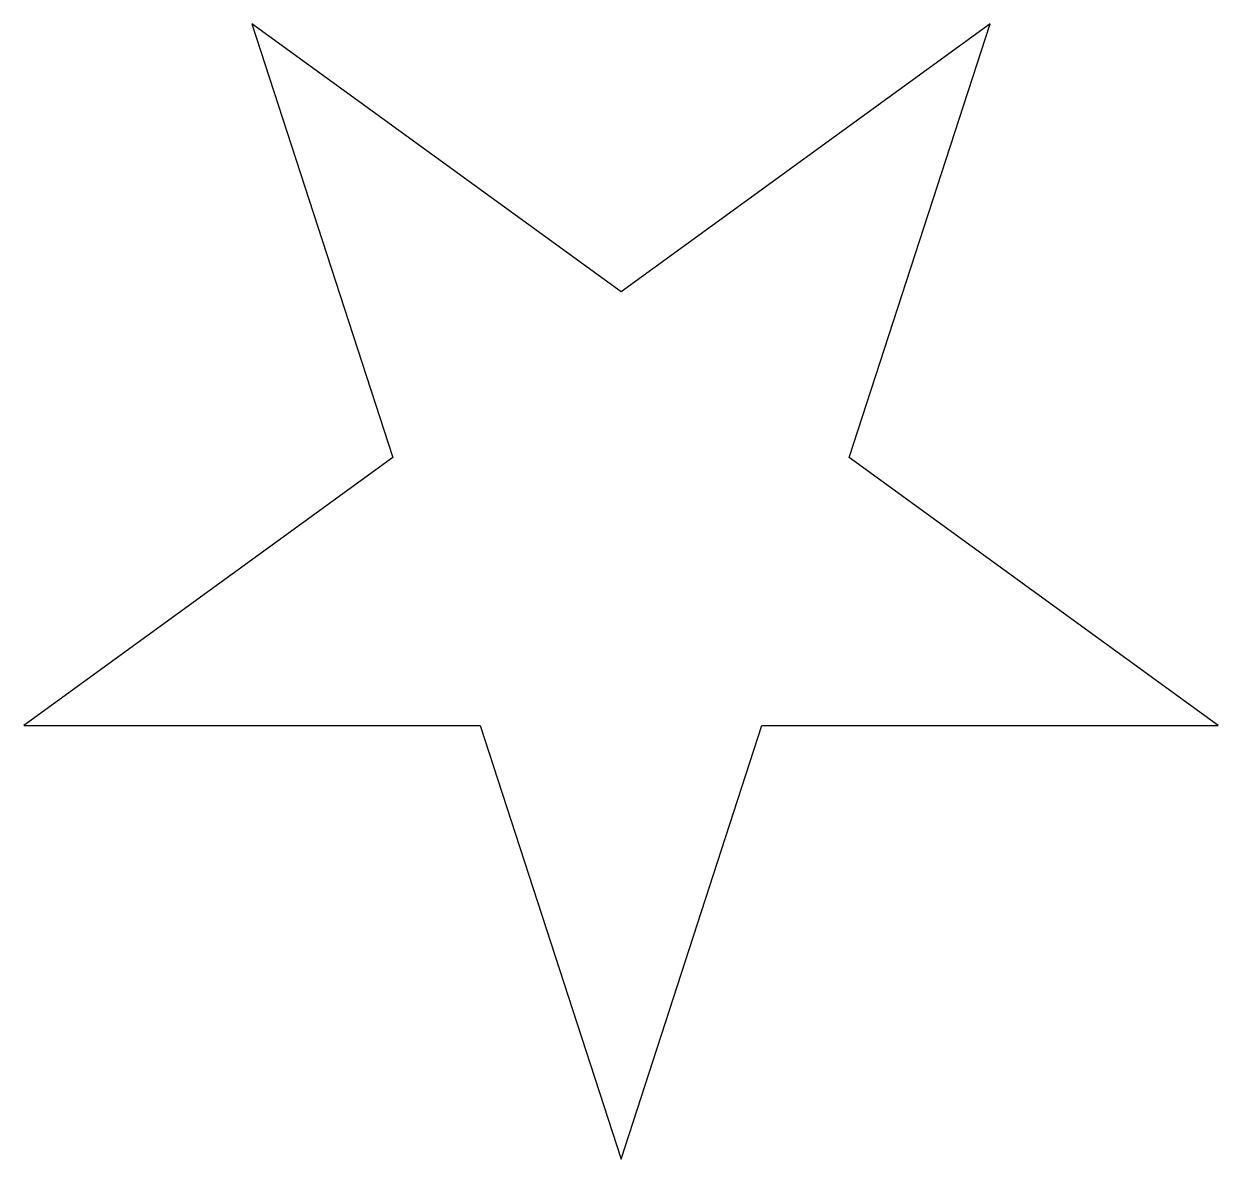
# Model space of a CAD drawing. Extents: x -1 to 117, y 135 to 318.
# Drawn here: x 101.81 to 117.02, y 135.23 to 149.71 of the extents above.
import ezdxf

# ---------------------------------------------------------------- set-up
doc = ezdxf.new("R2010")
doc.units = 0

msp = doc.modelspace()

# ---------------------------------------------------------------- linework, layer by layer
for p, q in [((109.416, 146.289), (104.714, 149.706)), ((104.714, 149.706), (106.51, 144.178)), ((114.118, 149.706), (109.416, 146.289)), ((112.322, 144.178), (114.118, 149.706)), ((106.51, 144.178), (101.808, 140.761)), ((117.024, 140.761), (112.322, 144.178)), ((101.808, 140.761), (107.62, 140.761)), ((107.62, 140.761), (109.416, 135.233)), ((109.416, 135.233), (111.212, 140.761)), ((111.212, 140.761), (117.024, 140.761))]:
    msp.add_line(p, q)

doc.saveas('drawing.dxf')
